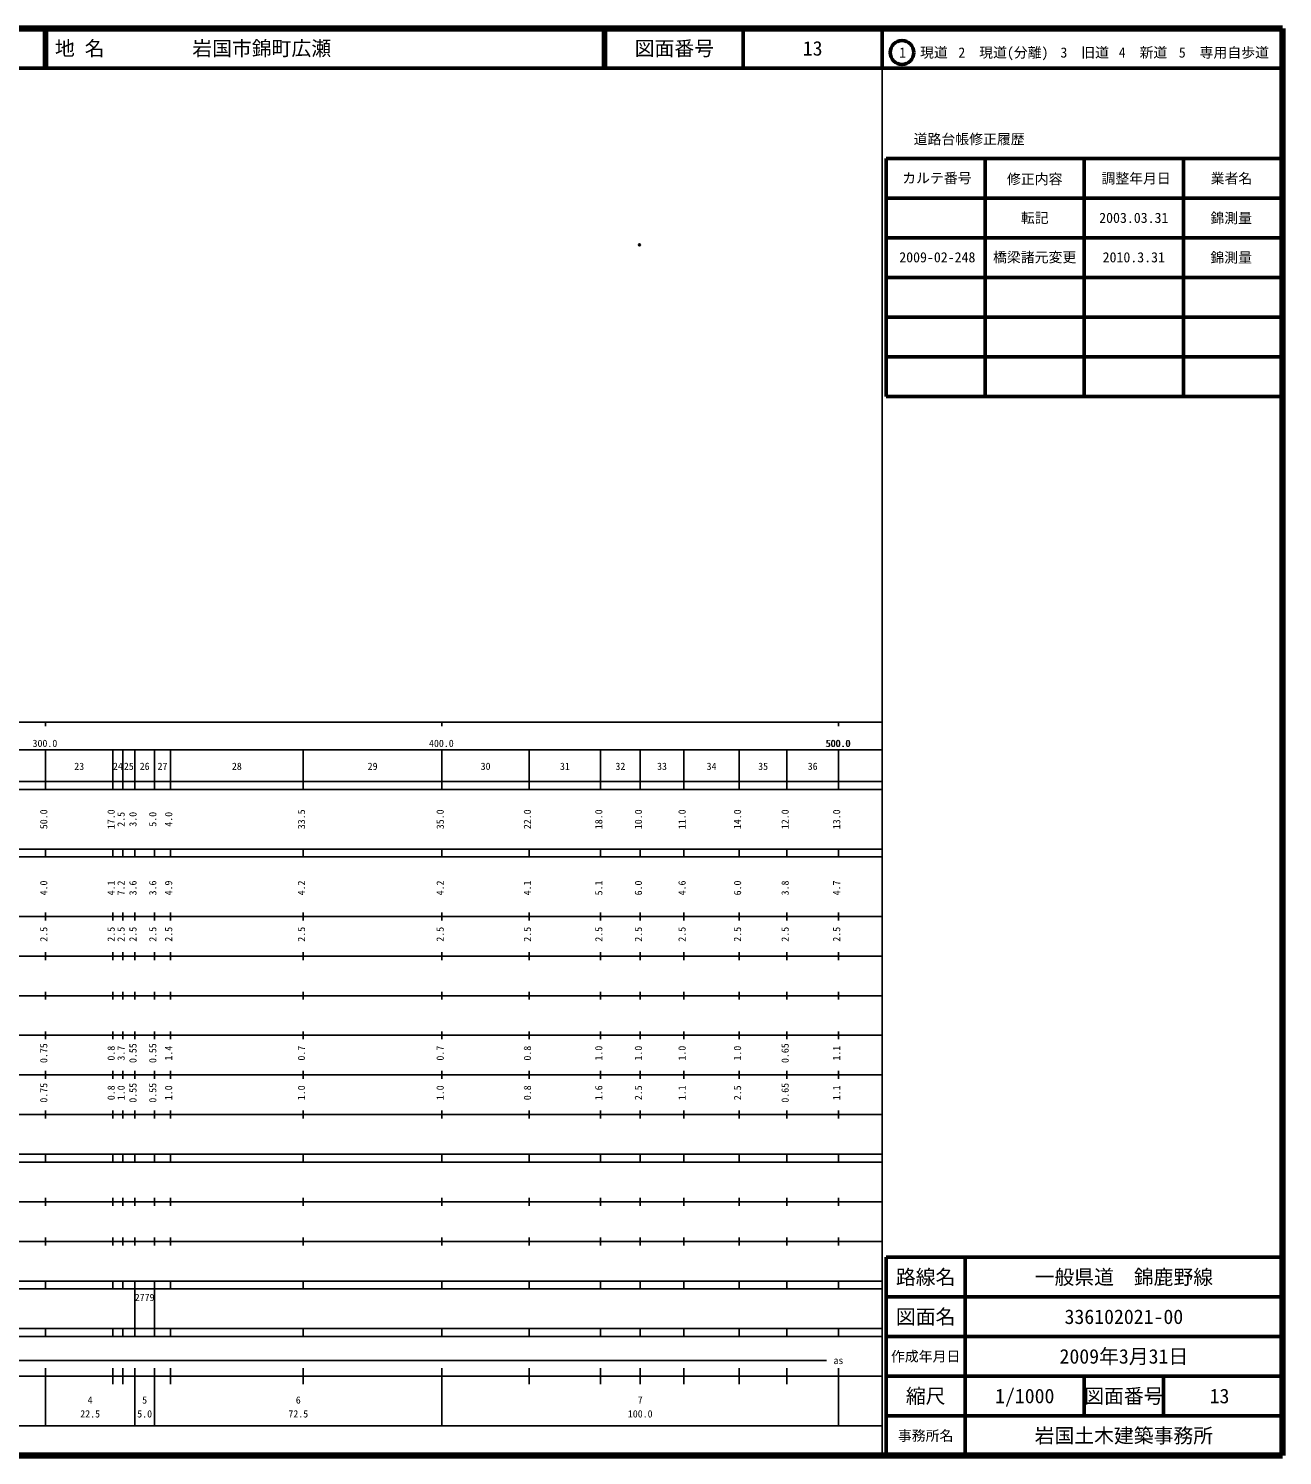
# Model space of a CAD drawing. Units: millimetres on the paper. Extents: x 40 to 680, y 20 to 380.
# Drawn here: x 363.7 to 680, y 20 to 380 of the extents above; entities that cross this region are included whole.
import ezdxf
from ezdxf.enums import TextEntityAlignment as Align

# ---------------------------------------------------------------- set-up
doc = ezdxf.new("R2010")
doc.units = ezdxf.units.MM
doc.header["$PDMODE"] = 32
doc.header["$PDSIZE"] = 0.5
doc.layers.add('M-OTRS', color=6, linetype='Continuous')
doc.layers.add('M-TTL-TXT', color=7, linetype='Continuous')
for name, color, linetype, lineweight in [('M-TTL', 2, 'Continuous', 140), ('M-TTL-BAND', 7, 'Continuous', 25), ('M-TTL-FRAM', 2, 'Continuous', 50), ('M-TTL-LINE', 7, 'Continuous', 50)]:
    doc.layers.add(name, color=color, linetype=linetype, lineweight=lineweight)
doc.styles.add('ＭＳ ゴシック', font='')
doc.styles.get('ＭＳ ゴシック').set_extended_font_data('MS Gothic')

msp = doc.modelspace()

# ---------------------------------------------------------------- linework, layer by layer
at = {"layer": 'M-OTRS'}
msp.add_point((517.811, 325.421), dxfattribs=at)
at = {"layer": 'M-TTL'}
for p, q in [((680, 380), (40, 380)), ((680, 20), (680, 380)), ((40, 20), (680, 20))]:
    msp.add_line(p, q, dxfattribs=at)
at = {"layer": 'M-TTL-BAND'}
for p, q in [((579, 20), (579, 370)), ((40, 205), (579, 205)), ((368, 205), (368, 204)), ((468, 205), (468, 204)), ((568, 205), (568, 204)), ((68, 198), (579, 198)), ((368, 188), (368, 198)), ((385, 188), (385, 198)), ((387.5, 188), (387.5, 198)), ((390.5, 188), (390.5, 198)), ((395.5, 188), (395.5, 198)), ((399.5, 188), (399.5, 198)), ((433, 188), (433, 198)), ((468, 188), (468, 198)), ((490, 188), (490, 198)), ((508, 188), (508, 198)), ((518, 188), (518, 198)), ((529, 188), (529, 198)), ((543, 188), (543, 198)), ((555, 188), (555, 198)), ((568, 188), (568, 198)), ((40, 190), (579, 190)), ((40, 188), (579, 188)), ((40, 173), (579, 173)), ((368, 171), (368, 173)), ((385, 171), (385, 173)), ((387.5, 171), (387.5, 173)), ((390.5, 171), (390.5, 173)), ((395.5, 171), (395.5, 173)), ((399.5, 171), (399.5, 173)), ((433, 171), (433, 173)), ((468, 171), (468, 173)), ((490, 171), (490, 173)), ((508, 171), (508, 173)), ((518, 171), (518, 173)), ((529, 171), (529, 173)), ((543, 171), (543, 173)), ((555, 171), (555, 173)), ((568, 171), (568, 173)), ((40, 171), (579, 171)), ((40, 156), (579, 156)), ((368, 155), (368, 157)), ((385, 155), (385, 157)), ((387.5, 155), (387.5, 157)), ((390.5, 155), (390.5, 157)), ((395.5, 155), (395.5, 157)), ((399.5, 155), (399.5, 157)), ((433, 155), (433, 157)), ((468, 155), (468, 157)), ((490, 155), (490, 157)), ((508, 155), (508, 157)), ((518, 155), (518, 157)), ((529, 155), (529, 157)), ((543, 155), (543, 157)), ((555, 155), (555, 157)), ((568, 155), (568, 157)), ((46, 146), (579, 146)), ((368, 145), (368, 147)), ((385, 145), (385, 147)), ((387.5, 145), (387.5, 147)), ((390.5, 145), (390.5, 147)), ((395.5, 145), (395.5, 147)), ((399.5, 145), (399.5, 147)), ((433, 145), (433, 147)), ((468, 145), (468, 147)), ((490, 145), (490, 147)), ((508, 145), (508, 147)), ((518, 145), (518, 147)), ((529, 145), (529, 147)), ((543, 145), (543, 147)), ((555, 145), (555, 147)), ((568, 145), (568, 147)), ((368, 135), (368, 137)), ((385, 135), (385, 137)), ((387.5, 135), (387.5, 137)), ((390.5, 135), (390.5, 137)), ((395.5, 135), (395.5, 137)), ((399.5, 135), (399.5, 137)), ((433, 135), (433, 137)), ((468, 135), (468, 137)), ((490, 135), (490, 137)), ((508, 135), (508, 137)), ((518, 135), (518, 137)), ((529, 135), (529, 137)), ((543, 135), (543, 137)), ((555, 135), (555, 137)), ((568, 135), (568, 137)), ((52, 136), (579, 136)), ((46, 126), (579, 126)), ((368, 125), (368, 127)), ((385, 125), (385, 127)), ((387.5, 125), (387.5, 127)), ((390.5, 125), (390.5, 127)), ((395.5, 125), (395.5, 127)), ((399.5, 125), (399.5, 127)), ((433, 125), (433, 127)), ((468, 125), (468, 127)), ((490, 125), (490, 127)), ((508, 125), (508, 127)), ((518, 125), (518, 127)), ((529, 125), (529, 127)), ((543, 125), (543, 127)), ((555, 125), (555, 127)), ((568, 125), (568, 127)), ((52, 116), (579, 116)), ((368, 115), (368, 117)), ((385, 115), (385, 117)), ((387.5, 115), (387.5, 117)), ((390.5, 115), (390.5, 117)), ((395.5, 115), (395.5, 117)), ((399.5, 115), (399.5, 117)), ((433, 115), (433, 117)), ((468, 115), (468, 117)), ((490, 115), (490, 117)), ((508, 115), (508, 117)), ((518, 115), (518, 117)), ((529, 115), (529, 117)), ((543, 115), (543, 117)), ((555, 115), (555, 117)), ((568, 115), (568, 117)), ((46, 106), (579, 106)), ((368, 105), (368, 107)), ((385, 105), (385, 107)), ((387.5, 105), (387.5, 107)), ((390.5, 105), (390.5, 107)), ((395.5, 105), (395.5, 107)), ((399.5, 105), (399.5, 107)), ((433, 105), (433, 107)), ((468, 105), (468, 107)), ((490, 105), (490, 107)), ((508, 105), (508, 107)), ((518, 105), (518, 107)), ((529, 105), (529, 107)), ((543, 105), (543, 107)), ((555, 105), (555, 107)), ((568, 105), (568, 107)), ((40, 96), (579, 96)), ((40, 94), (579, 94)), ((368, 94), (368, 96)), ((385, 94), (385, 96)), ((387.5, 94), (387.5, 96)), ((390.5, 94), (390.5, 96)), ((395.5, 94), (395.5, 96)), ((399.5, 94), (399.5, 96)), ((433, 94), (433, 96)), ((468, 94), (468, 96)), ((490, 94), (490, 96)), ((508, 94), (508, 96)), ((518, 94), (518, 96)), ((529, 94), (529, 96)), ((543, 94), (543, 96)), ((555, 94), (555, 96)), ((568, 94), (568, 96)), ((49, 84), (579, 84)), ((368, 83), (368, 85)), ((385, 83), (385, 85)), ((387.5, 83), (387.5, 85)), ((390.5, 83), (390.5, 85)), ((395.5, 83), (395.5, 85)), ((399.5, 83), (399.5, 85)), ((433, 83), (433, 85)), ((468, 83), (468, 85)), ((490, 83), (490, 85)), ((508, 83), (508, 85)), ((518, 83), (518, 85)), ((529, 83), (529, 85)), ((543, 83), (543, 85)), ((555, 83), (555, 85)), ((568, 83), (568, 85)), ((40, 74), (579, 74)), ((368, 73), (368, 75)), ((385, 73), (385, 75)), ((387.5, 73), (387.5, 75)), ((390.5, 73), (390.5, 75)), ((395.5, 73), (395.5, 75)), ((399.5, 73), (399.5, 75)), ((433, 73), (433, 75)), ((468, 73), (468, 75)), ((490, 73), (490, 75)), ((508, 73), (508, 75)), ((518, 73), (518, 75)), ((529, 73), (529, 75)), ((543, 73), (543, 75)), ((555, 73), (555, 75)), ((568, 73), (568, 75)), ((40, 64), (579, 64)), ((40, 62), (579, 62)), ((368, 62), (368, 64)), ((385, 62), (385, 64)), ((387.5, 62), (387.5, 64)), ((390.5, 62), (390.5, 64)), ((390.5, 52), (390.5, 62)), ((395.5, 62), (395.5, 64)), ((395.5, 52), (395.5, 62)), ((399.5, 62), (399.5, 64)), ((433, 62), (433, 64)), ((468, 62), (468, 64)), ((490, 62), (490, 64)), ((508, 62), (508, 64)), ((518, 62), (518, 64)), ((529, 62), (529, 64)), ((543, 62), (543, 64)), ((555, 62), (555, 64)), ((568, 62), (568, 64)), ((40, 52), (579, 52)), ((368, 50), (368, 52)), ((385, 50), (385, 52)), ((387.5, 50), (387.5, 52)), ((390.5, 50), (390.5, 52)), ((395.5, 50), (395.5, 52)), ((399.5, 50), (399.5, 52)), ((433, 50), (433, 52)), ((468, 50), (468, 52)), ((490, 50), (490, 52)), ((508, 50), (508, 52)), ((518, 50), (518, 52)), ((529, 50), (529, 52)), ((543, 50), (543, 52)), ((555, 50), (555, 52)), ((568, 50), (568, 52)), ((40, 50), (579, 50)), ((71, 44), (565, 44)), ((40, 40), (579, 40)), ((368, 27.5), (368, 42)), ((385, 38), (385, 42)), ((387.5, 38), (387.5, 42)), ((390.5, 27.5), (390.5, 42)), ((395.5, 27.5), (395.5, 42)), ((399.5, 38), (399.5, 42)), ((433, 38), (433, 42)), ((468, 27.5), (468, 42)), ((490, 38), (490, 42)), ((508, 38), (508, 42)), ((518, 38), (518, 42)), ((529, 38), (529, 42)), ((543, 38), (543, 42)), ((555, 38), (555, 42)), ((568, 27.5), (568, 42)), ((68, 27.5), (579, 27.5))]:
    msp.add_line(p, q, dxfattribs=at)
at = {"layer": 'M-TTL-FRAM'}
for p, q in [((580, 347.197), (580, 287.197)), ((580, 347.197), (680, 347.197)), ((580, 287.197), (680, 287.197)), ((680, 70), (580, 70)), ((580, 70), (580, 20))]:
    msp.add_line(p, q, dxfattribs=at)
at = {"layer": 'M-TTL-LINE'}
for p, q in [((367.75, 380), (367.75, 370)), ((368.25, 380), (368.25, 370)), ((508.747, 380), (508.747, 370)), ((509.247, 380), (509.247, 370)), ((543.997, 380), (543.997, 370)), ((579, 380), (579, 370)), ((40, 370), (680, 370)), ((605, 347.197), (605, 287.197)), ((630, 347.197), (630, 287.197)), ((655, 347.197), (655, 287.197)), ((580, 337.197), (680, 337.197)), ((580, 327.197), (680, 327.197)), ((580, 317.197), (680, 317.197)), ((580, 307.197), (680, 307.197)), ((580, 297.197), (680, 297.197)), ((600, 70), (600, 20)), ((680, 60), (580, 60)), ((680, 50), (580, 50)), ((680, 40), (580, 40)), ((630, 40), (630, 30)), ((650, 40), (650, 30)), ((680, 30), (580, 30))]:
    msp.add_line(p, q, dxfattribs=at)
msp.add_circle((584.031, 373.958), 3, dxfattribs=at)

# ---------------------------------------------------------------- texts
at = {"layer": 'M-TTL-BAND', "style": 'ＭＳ ゴシック'}
for s, p in [('300.0', (367.844, 198.195)), ('400.0', (467.844, 198.195)), ('500.0', (567.844, 198.195)), ('500.0', (568, 198.195)), ('23', (376.5, 192.405)), ('24', (386.25, 192.405)), ('25', (389, 192.405)), ('26', (393, 192.405)), ('27', (397.5, 192.405)), ('28', (416.25, 192.405)), ('29', (450.5, 192.405)), ('30', (479, 192.405)), ('31', (499, 192.405)), ('32', (513, 192.405)), ('33', (523.5, 192.405)), ('34', (536, 192.405)), ('35', (549, 192.405)), ('36', (561.5, 192.405)), ('as', (568, 42.5)), ('4', (379.25, 32.523)), ('5', (393, 32.523)), ('6', (431.75, 32.523)), ('7', (518, 32.523)), ('22.5', (379.25, 29.033)), ('5.0', (393, 29.033)), ('72.5', (431.75, 29.033)), ('100.0', (518, 29.033))]:
    msp.add_text(s, height=1.833, dxfattribs=at).set_placement(p, align=Align.BOTTOM_CENTER)
for s, p in [('50.0', (369, 180.5)), ('17.0', (386, 180.5)), ('2.5', (388.5, 180.5)), ('3.0', (391.5, 180.5)), ('5.0', (396.5, 180.5)), ('4.0', (400.5, 180.5)), ('33.5', (434, 180.5)), ('35.0', (469, 180.5)), ('22.0', (491, 180.5)), ('18.0', (509, 180.5)), ('10.0', (519, 180.5)), ('11.0', (530, 180.5)), ('14.0', (544, 180.5)), ('12.0', (556, 180.5)), ('13.0', (569, 180.5)), ('4.0', (369, 163.174)), ('4.1', (386, 163.174)), ('7.2', (388.5, 163.174)), ('3.6', (391.5, 163.174)), ('3.6', (396.5, 163.174)), ('4.9', (400.5, 163.174)), ('4.2', (434, 163.174)), ('4.2', (469, 163.174)), ('4.1', (491, 163.174)), ('5.1', (509, 163.174)), ('6.0', (519, 163.174)), ('4.6', (530, 163.174)), ('6.0', (544, 163.174)), ('3.8', (556, 163.174)), ('4.7', (569, 163.174)), ('2.5', (369, 151.5)), ('2.5', (386, 151.5)), ('2.5', (388.5, 151.5)), ('2.5', (391.5, 151.5)), ('2.5', (396.5, 151.5)), ('2.5', (400.5, 151.5)), ('2.5', (434, 151.5)), ('2.5', (469, 151.5)), ('2.5', (491, 151.5)), ('2.5', (509, 151.5)), ('2.5', (519, 151.5)), ('2.5', (530, 151.5)), ('2.5', (544, 151.5)), ('2.5', (556, 151.5)), ('2.5', (569, 151.5)), ('0.75', (369, 121.5)), ('0.8', (386, 121.5)), ('3.7', (388.5, 121.5)), ('0.55', (391.5, 121.5)), ('0.55', (396.5, 121.5)), ('1.4', (400.5, 121.5)), ('0.7', (434, 121.5)), ('0.7', (469, 121.5)), ('0.8', (491, 121.5)), ('1.0', (509, 121.5)), ('1.0', (519, 121.5)), ('1.0', (530, 121.5)), ('1.0', (544, 121.5)), ('0.65', (556, 121.5)), ('1.1', (569, 121.5)), ('0.75', (369, 111.5)), ('0.8', (386, 111.5)), ('1.0', (388.5, 111.5)), ('0.55', (391.5, 111.5)), ('0.55', (396.5, 111.5)), ('1.0', (400.5, 111.5)), ('1.0', (434, 111.5)), ('1.0', (469, 111.5)), ('0.8', (491, 111.5)), ('1.6', (509, 111.5)), ('2.5', (519, 111.5)), ('1.1', (530, 111.5)), ('2.5', (544, 111.5)), ('0.65', (556, 111.5)), ('1.1', (569, 111.5))]:
    msp.add_text(s, height=1.833, rotation=90, dxfattribs=at).set_placement(p, align=Align.BOTTOM_CENTER)
msp.add_text('2779', height=1.833, dxfattribs=at).set_placement((390.5, 58.405), align=Align.BOTTOM_LEFT)
at = {"layer": 'M-TTL-TXT', "style": 'ＭＳ ゴシック'}
for s, p in [('地 名', (370.38, 375)), ('岩国市錦町広瀬', (405.024, 375))]:
    msp.add_text(s, height=3.666, dxfattribs=at).set_placement(p, align=Align.MIDDLE_LEFT)
for s, height, p in [('図面番号', 3.666, (526.622, 375)), ('13', 3.666, (561.497, 375)), ('1\u3000現道', 2.566, (589.448, 373.958)), ('2\u3000現道(分離)', 2.566, (609.619, 373.958)), ('3\u3000旧道', 2.566, (630.121, 373.958)), ('4\u3000新道', 2.566, (644.824, 373.958)), ('5\u3000専用自歩道', 2.566, (665.228, 373.958)), ('道路台帳修正履歴', 2.566, (600.968, 352.113)), ('カルテ番号', 2.566, (592.839, 342.277)), ('修正内容', 2.566, (617.509, 342.023)), ('調整年月日', 2.566, (643.089, 342.197)), ('業者名', 2.566, (667.134, 342.197)), ('転記', 2.566, (617.5, 332.245)), ('2003.03.31', 2.566, (642.5, 332.245)), ('錦測量', 2.566, (667.077, 332.189)), ('2009-02-248', 2.566, (592.945, 322.291)), ('橋梁諸元変更', 2.566, (617.5, 322.291)), ('2010.3.31', 2.566, (642.5, 322.291)), ('錦測量', 2.566, (667.077, 322.234)), ('路線名', 3.666, (590, 65)), ('路線名', 3.666, (590, 65)), ('一般県道\u3000錦鹿野線', 3.666, (640, 65)), ('図面名', 3.666, (590, 55)), ('図面名', 3.666, (590, 55)), ('336102021-00', 3.666, (640, 55)), ('2009年3月31日', 3.666, (640, 45)), ('作成年月日', 2.566, (590, 45)), ('作成年月日', 2.566, (590, 45)), ('縮尺', 3.666, (590, 35)), ('縮尺', 3.666, (590, 35)), ('1/1000', 3.666, (615, 35)), ('図面番号', 3.666, (640, 35)), ('図面番号', 3.666, (640, 35)), ('13', 3.666, (664.125, 35)), ('事務所名', 2.566, (590, 25)), ('事務所名', 2.566, (590, 25)), ('岩国土木建築事務所', 3.666, (640, 25))]:
    msp.add_text(s, height=height, dxfattribs=at).set_placement(p, align=Align.MIDDLE_CENTER)

doc.saveas('drawing.dxf')
